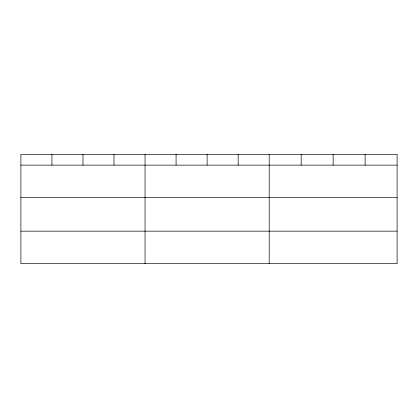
<?xml version="1.0" encoding="UTF-8"?>
<svg xmlns="http://www.w3.org/2000/svg" width="418" height="418" viewBox="0 0 418 418"><rect width="100%" height="100%" fill="white"/><g stroke="black" fill="none" stroke-linecap="round" stroke-linejoin="round"><path stroke-width="0.63" d="M397.1 197.651L397.1 154.32L20.9 154.32L20.9 263.68L397.1 263.68L397.1 197.651L20.9 197.651M20.9 165.131L397.1 165.131M20.9 231.159L397.1 231.159M365.123 154.32L365.123 165.131M333.146 154.32L333.146 165.131M301.169 154.32L301.169 165.131M269.192 154.32L269.192 263.68M238.155 154.32L238.155 165.131M207.119 154.32L207.119 165.131M176.082 154.32L176.082 165.131M145.046 154.32L145.046 263.68M114.009 154.32L114.009 165.131M82.973 154.32L82.973 165.131M51.937 154.32L51.937 165.131"/></g></svg>
